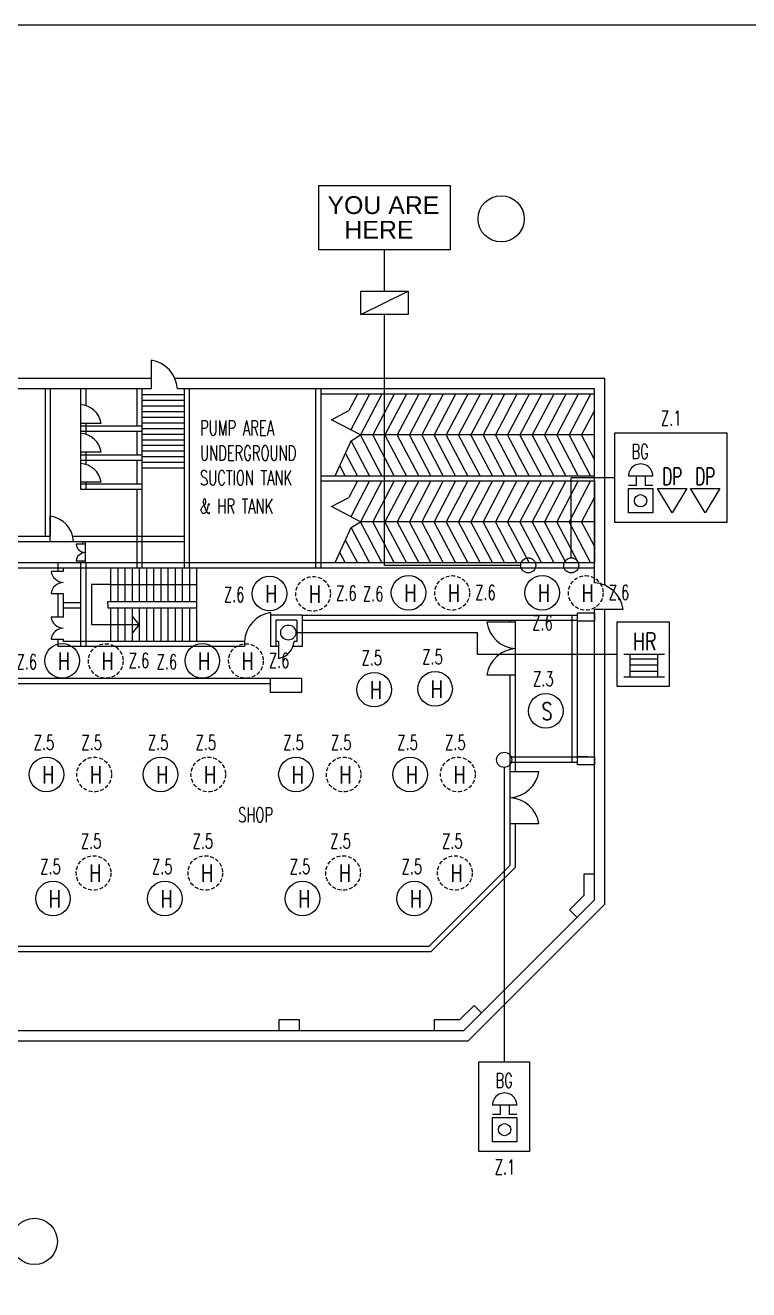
# Model space of a CAD drawing. Extents: x -212 to 1123, y -167 to 326.
# Drawn here: x 422.5 to 516.6, y 74 to 238.3 of the extents above; entities that cross this region are included whole.
import ezdxf

# ---------------------------------------------------------------- set-up
doc = ezdxf.new("R2010")
doc.units = 0
doc.linetypes.add('XREF-220102$0$DASHED', pattern=[0.75, 0.5, -0.25])
doc.layers.get('0').update_dxf_attribs({"linetype": 'CONTINUOUS'})
for name, color, linetype in [('FAPOINT', 1, 'CONTINUOUS'), ('FF_GRID_LINE', 8, 'CONTINUOUS'), ('MIMIC_SIZE', 7, 'CONTINUOUS'), ('NAMA_TEMPAT', 6, 'CONTINUOUS'), ('TEXT', 8, 'CONTINUOUS'), ('Z-VIEWPORT', 7, 'CONTINUOUS')]:
    doc.layers.add(name, color=color, linetype=linetype)
doc.styles.add('BADAI', font='romans.shx', dxfattribs={"width": 0.65})
doc.styles.add('PLOT02__REVB$0$NARROW', font='SIMPLEX', dxfattribs={"width": 0.75})
doc.styles.get("Standard").update_dxf_attribs({"font": 'arial.ttf'})

# ---------------------------------------------------------------- blocks, each defined once
blk = doc.blocks.new('D-433-1_MIMIC_SIZE_900_X_1')
at = {"layer": 'MIMIC_SIZE'}
blk.add_lwpolyline([(23.62, 73.07), (848.62, 73.07), (848.62, 458.07), (23.62, 458.07)], close=True, dxfattribs=at)

msp = doc.modelspace()

# ---------------------------------------------------------------- linework, layer by layer
at = {"color": 1, "linetype": 'BYBLOCK'}
msp.add_line((466.153, 200.722), (472.279, 203.771), dxfattribs=at)
msp.add_line((466.153, 200.722), (472.279, 203.771), dxfattribs=at)
at = {"color": 1}
for p, q in [((504.104, 179.708), (500.923, 179.711)), ((501.917, 179.71), (501.916, 178.517)), ((503.11, 179.709), (503.109, 178.516)), ((500.918, 174.939), (500.921, 178.121)), ((501.916, 178.517), (500.921, 178.518)), ((500.921, 178.121), (504.103, 178.117)), ((504.103, 178.515), (503.109, 178.516)), ((504.103, 178.117), (504.099, 174.936)), ((504.715, 178.115), (508.533, 178.126)), ((506.621, 174.939), (504.715, 178.115)), ((508.533, 178.126), (506.621, 174.939)), ((509.009, 178.115), (512.826, 178.126)), ((510.914, 174.939), (509.009, 178.115)), ((512.826, 178.126), (510.914, 174.939)), ((486.424, 97.956, 16734.629), (483.243, 97.959, 16734.629)), ((484.237, 97.958, 16734.629), (484.236, 96.765, 16734.629)), ((485.43, 97.957, 16734.629), (485.429, 96.764, 16734.629)), ((483.238, 93.187, 16734.629), (483.241, 96.368, 16734.629)), ((484.236, 96.765, 16734.629), (483.241, 96.766, 16734.629)), ((483.241, 96.368, 16734.629), (486.423, 96.365, 16734.629)), ((486.423, 96.763, 16734.629), (485.429, 96.764, 16734.629)), ((486.423, 96.365, 16734.629), (486.419, 93.184, 16734.629))]:
    msp.add_line(p, q, dxfattribs=at)
at = {"color": 1, "linetype": 'BYBLOCK'}
msp.add_lwpolyline([(477.749, 209.126), (460.683, 209.126), (460.683, 217.49), (477.749, 217.49)], close=True, dxfattribs=at)
at = {"color": 1}
for points in [[(499.163, 185.34), (513.724, 185.34), (513.724, 173.699), (499.163, 173.699)], [(499.484, 160.787), (506.232, 160.787), (506.232, 152.384), (499.484, 152.384)], [(481.483, 103.588), (488.074, 103.588), (488.074, 91.947), (481.483, 91.947)]]:
    msp.add_lwpolyline(points, close=True, dxfattribs=at)
for centre in [(502.51, 176.528), (484.83, 94.776, 16734.629)]:
    msp.add_circle(centre, 0.795, dxfattribs=at)
at = {"color": 1, "linetype": 'BYBLOCK'}
for centre, radius in [((487.907, 168.124), 0.982), ((493.493, 168.124), 0.982), ((454.272, 164.454, 7592.521), 2.25), ((472.351, 164.565, 7592.521), 2.25), ((489.719, 164.565, 7592.521), 2.25), ((456.706, 159.387), 0.982), ((427.314, 155.723, 7592.521), 2.25), ((445.532, 155.723, 7592.521), 2.25), ((467.883, 151.966, -7592.521), 2.25), ((475.785, 152.071, -7592.521), 2.25), ((490.188, 149.211, -7592.521), 2.25), ((425.265, 140.94, -7592.521), 2.25), ((440.103, 140.94, -7592.521), 2.25), ((457.704, 140.94, -7592.521), 2.25), ((472.543, 140.94, -7592.521), 2.25), ((484.779, 142.85), 0.982), ((426.116, 124.813), 2.25), ((440.645, 124.813), 2.25), ((458.555, 124.813), 2.25), ((473.085, 124.813), 2.25), ((423.695, 80.251), 3)]:
    msp.add_circle(centre, radius, dxfattribs=at)
at = {"color": 1, "linetype": 'XREF-220102$0$DASHED'}
for centre in [(459.933, 164.426, -7592.521), (478.013, 164.537, -7592.521), (495.38, 164.537, -7592.521), (432.976, 155.695, -7592.521), (451.194, 155.695, -7592.521), (431.468, 140.94, -7592.521), (446.307, 140.94, -7592.521), (463.908, 140.94, -7592.521), (478.747, 140.94, -7592.521), (431.39, 128.138), (445.92, 128.138), (463.83, 128.138), (478.359, 128.138)]:
    msp.add_circle(centre, 2.25, dxfattribs=at)
at = {"color": 1}
for centre in [(502.514, 179.71), (484.834, 97.957, 16734.629)]:
    msp.add_arc(centre, 1.591, 359.93967, 179.93967, dxfattribs=at)
at = {"layer": 'FAPOINT', "color": 1, "linetype": 'BYBLOCK'}
for p, q in [((500.351, 156.59, 16734.629), (505.609, 156.59, 16734.629)), ((501.134, 153.619, 16734.629), (501.134, 156.59, 16734.629)), ((504.759, 153.619, 16734.629), (504.759, 156.59, 16734.629)), ((501.134, 155.98, 16734.629), (504.759, 155.98, 16734.629)), ((501.134, 155.214, 16734.629), (504.759, 155.214, 16734.629)), ((500.351, 153.619, 16734.629), (505.609, 153.619, 16734.629)), ((501.134, 154.386, 16734.629), (504.759, 154.386, 16734.629))]:
    msp.add_line(p, q, dxfattribs=at)
at = {"layer": 'FF_GRID_LINE', "color": 1}
for p, q in [((504.099, 174.936), (500.918, 174.939)), ((486.419, 93.184, 16734.629), (483.238, 93.187, 16734.629))]:
    msp.add_line(p, q, dxfattribs=at)
at = {"layer": 'MIMIC_SIZE', "color": 1}
for p, q in [((469.216, 203.771), (469.216, 209.126)), ((469.216, 168.124), (469.216, 200.722)), ((493.493, 169.106), (493.493, 179.52)), ((499.163, 179.52, -16734.629), (493.493, 179.52)), ((486.925, 168.124), (469.216, 168.124)), ((457.688, 159.387), (481.245, 159.387)), ((481.245, 159.387), (481.245, 156.585)), ((481.245, 156.585), (499.484, 156.585)), ((484.779, 141.868), (484.779, 103.588))]:
    msp.add_line(p, q, dxfattribs=at)
at = {"layer": 'MIMIC_SIZE'}
for p, q in [((438.874, 194.785), (438.874, 191.051)), ((438.874, 192.418), (314.378, 192.418)), ((497.868, 192.418), (441.959, 192.418)), ((497.868, 165.529), (497.868, 192.418)), ((438.874, 191.051), (314.378, 191.051)), ((437.045, 191.051), (413.81, 191.051)), ((425.086, 191.051), (425.086, 171.916)), ((425.769, 191.051), (425.769, 171.916)), ((429.71, 191.051), (429.71, 178.022)), ((430.394, 191.051), (430.394, 188.879)), ((437.045, 186.267), (437.045, 191.051)), ((437.729, 167.815), (437.729, 191.051)), ((496.501, 191.051), (442.291, 191.051)), ((443.196, 167.815), (443.196, 191.051)), ((443.879, 167.815), (443.879, 191.051)), ((460.281, 167.815), (460.281, 191.051)), ((460.964, 167.815), (460.964, 191.051)), ((496.501, 165.86), (496.501, 191.051)), ((437.729, 190.319), (443.196, 190.319)), ((437.729, 189.586), (443.196, 189.586)), ((496.501, 190.367), (460.964, 190.367)), ((465.687, 190.367), (464.564, 188.24)), ((467.282, 190.367), (464.835, 185.73)), ((468.878, 190.367), (466.083, 185.071)), ((470.473, 190.367), (467.678, 185.071)), ((472.068, 190.367), (469.273, 185.071)), ((473.664, 190.367), (470.869, 185.071)), ((475.259, 190.367), (472.464, 185.071)), ((476.855, 190.367), (474.059, 185.071)), ((478.45, 190.367), (475.655, 185.071)), ((480.045, 190.367), (477.25, 185.071)), ((481.641, 190.367), (478.845, 185.071)), ((483.236, 190.367), (480.441, 185.071)), ((484.831, 190.367), (482.036, 185.071)), ((486.427, 190.367), (483.632, 185.071)), ((488.022, 190.367), (485.227, 185.071)), ((489.618, 190.367), (486.822, 185.071)), ((491.213, 190.367), (488.418, 185.071)), ((492.808, 190.367), (490.013, 185.071)), ((494.404, 190.367), (491.608, 185.071)), ((495.999, 190.367), (493.204, 185.071)), ((437.729, 188.854), (443.196, 188.854)), ((437.729, 188.122), (443.196, 188.122)), ((437.729, 187.39), (443.196, 187.39)), ((462.339, 187.047), (464.564, 188.24)), ((496.501, 188.263), (494.816, 185.071)), ((432.379, 186.563), (429.71, 186.563)), ((429.71, 186.267), (437.729, 186.267)), ((430.394, 186.563), (430.394, 185.155)), ((437.729, 186.658), (443.196, 186.658)), ((437.729, 185.925), (443.196, 185.925)), ((466.083, 185.071), (462.339, 187.047)), ((429.71, 185.584), (437.729, 185.584)), ((437.045, 182.486), (437.045, 185.584)), ((437.729, 185.193), (443.196, 185.193)), ((437.729, 184.461), (443.196, 184.461)), ((462.787, 179.775), (464.893, 184.302)), ((464.893, 184.302), (466.083, 185.071)), ((467.282, 179.775), (464.893, 184.302)), ((496.501, 185.071), (466.083, 185.071)), ((468.878, 179.775), (466.083, 185.071)), ((470.473, 179.775), (467.678, 185.071)), ((472.068, 179.775), (469.273, 185.071)), ((473.664, 179.775), (470.869, 185.071)), ((475.259, 179.775), (472.464, 185.071)), ((476.855, 179.775), (474.059, 185.071)), ((478.45, 179.775), (475.655, 185.071)), ((480.045, 179.775), (477.25, 185.071)), ((481.641, 179.775), (478.845, 185.071)), ((483.236, 179.775), (480.441, 185.071)), ((484.831, 179.775), (482.036, 185.071)), ((486.427, 179.775), (483.632, 185.071)), ((488.022, 179.775), (485.227, 185.071)), ((489.618, 179.775), (486.822, 185.071)), ((491.213, 179.775), (488.418, 185.071)), ((492.808, 179.775), (490.013, 185.071)), ((494.404, 179.775), (491.608, 185.071)), ((495.999, 179.775), (493.204, 185.071)), ((496.501, 181.88), (494.816, 185.071)), ((432.379, 182.839), (429.71, 182.839)), ((429.71, 182.486), (437.729, 182.486)), ((430.394, 182.839), (430.394, 181.24)), ((437.729, 183.729), (443.196, 183.729)), ((437.729, 182.997), (443.196, 182.997)), ((465.687, 179.775), (464.146, 182.695)), ((429.71, 181.803), (437.729, 181.803)), ((437.045, 178.706), (437.045, 181.803)), ((437.729, 182.265), (443.196, 182.265)), ((437.729, 181.532), (443.196, 181.532)), ((437.729, 180.8), (443.196, 180.8)), ((464.092, 179.775), (463.398, 181.088)), ((460.964, 179.775), (496.501, 179.775)), ((432.379, 178.924), (429.71, 178.924)), ((429.71, 178.706), (437.729, 178.706)), ((429.71, 178.022), (437.729, 178.022)), ((430.394, 178.924), (430.394, 178.022)), ((437.045, 167.815), (437.045, 178.022)), ((460.964, 179.091), (496.501, 179.091)), ((465.687, 179.091), (464.564, 176.964)), ((467.282, 179.091), (464.835, 174.454)), ((468.878, 179.091), (466.083, 173.795)), ((470.473, 179.091), (467.678, 173.795)), ((472.068, 179.091), (469.273, 173.795)), ((473.664, 179.091), (470.869, 173.795)), ((475.259, 179.091), (472.464, 173.795)), ((476.855, 179.091), (474.059, 173.795)), ((478.45, 179.091), (475.655, 173.795)), ((480.045, 179.091), (477.25, 173.795)), ((481.641, 179.091), (478.845, 173.795)), ((483.236, 179.091), (480.441, 173.795)), ((484.831, 179.091), (482.036, 173.795)), ((486.427, 179.091), (483.632, 173.795)), ((488.022, 179.091), (485.227, 173.795)), ((489.618, 179.091), (486.822, 173.795)), ((491.213, 179.091), (488.418, 173.795)), ((492.808, 179.091), (490.013, 173.795)), ((494.404, 179.091), (491.608, 173.795)), ((495.999, 179.091), (493.204, 173.795)), ((496.501, 179.091), (496.501, 168.499)), ((462.339, 175.771), (464.564, 176.964)), ((496.501, 176.987), (494.816, 173.795)), ((425.769, 171.232), (425.769, 174.535)), ((466.083, 173.795), (462.339, 175.771)), ((462.787, 168.499), (464.893, 173.026)), ((464.893, 173.026), (466.083, 173.795)), ((467.282, 168.499), (464.893, 173.026)), ((496.501, 173.795), (466.083, 173.795)), ((468.878, 168.499), (466.083, 173.795)), ((470.473, 168.499), (467.678, 173.795)), ((472.068, 168.499), (469.273, 173.795)), ((473.664, 168.499), (470.869, 173.795)), ((475.259, 168.499), (472.464, 173.795)), ((476.855, 168.499), (474.059, 173.795)), ((478.45, 168.499), (475.655, 173.795)), ((480.045, 168.499), (477.25, 173.795)), ((481.641, 168.499), (478.845, 173.795)), ((483.236, 168.499), (480.441, 173.795)), ((484.831, 168.499), (482.036, 173.795)), ((486.427, 168.499), (483.632, 173.795)), ((488.022, 168.499), (485.227, 173.795)), ((489.618, 168.499), (486.822, 173.795)), ((491.213, 168.499), (488.418, 173.795)), ((492.808, 168.499), (490.013, 173.795)), ((494.404, 168.499), (491.608, 173.795)), ((495.999, 168.499), (493.204, 173.795)), ((496.501, 170.604), (494.816, 173.795)), ((420.249, 171.916), (425.769, 171.916)), ((420.249, 171.232), (443.196, 171.232)), ((428.682, 171.916), (443.196, 171.916)), ((429.951, 171.232), (429.951, 170.865)), ((430.286, 171.232), (430.286, 168.499)), ((465.687, 168.499), (464.146, 171.419)), ((430.286, 170.865), (429.111, 170.865)), ((464.092, 168.499), (463.398, 169.812)), ((417.227, 168.499), (496.501, 168.499)), ((417.227, 167.815), (496.501, 167.815)), ((426.74, 168.499), (451.68, 168.499)), ((426.74, 168.499), (426.74, 167.341)), ((427.423, 167.815), (451.68, 167.815)), ((427.423, 167.815), (427.423, 167.341)), ((429.111, 168.713), (430.286, 168.713)), ((429.739, 157.564), (429.739, 168.499)), ((429.951, 168.713), (429.951, 168.499)), ((430.423, 157.564), (430.423, 168.499)), ((433.602, 167.815), (433.602, 163.442)), ((434.533, 167.815), (434.533, 163.442)), ((435.464, 167.815), (435.464, 163.442)), ((436.395, 167.815), (436.395, 163.442)), ((437.326, 167.815), (437.326, 163.442)), ((438.257, 167.815), (438.257, 163.442)), ((439.188, 167.815), (439.188, 163.442)), ((440.119, 167.815), (440.119, 163.442)), ((441.05, 167.815), (441.05, 163.442)), ((441.981, 167.815), (441.981, 163.442)), ((442.912, 167.815), (442.912, 163.442)), ((443.843, 167.815), (443.843, 163.442)), ((444.774, 167.815), (444.774, 158.248)), ((427.423, 167.341), (425.864, 167.341)), ((425.864, 164.488), (427.423, 164.488)), ((426.74, 164.488), (426.74, 161.389)), ((427.423, 164.488), (427.423, 161.389)), ((433.602, 165.628), (431.123, 165.628)), ((431.123, 165.628), (431.123, 160.435)), ((433.602, 165.628), (444.774, 165.628)), ((427.423, 163.28), (429.739, 163.28)), ((433.234, 163.032), (433.234, 163.442)), ((433.234, 163.442), (444.774, 163.442)), ((433.234, 163.032), (433.234, 162.622)), ((427.423, 161.389), (425.864, 161.389)), ((427.423, 162.597), (429.739, 162.597)), ((433.234, 162.622), (444.774, 162.622)), ((433.602, 162.622), (433.602, 158.248)), ((434.533, 162.622), (434.533, 158.248)), ((435.464, 162.622), (435.464, 158.248)), ((436.395, 162.622), (436.395, 158.248)), ((437.326, 160.435), (436.395, 161.553)), ((437.326, 162.622), (437.326, 158.248)), ((438.257, 162.622), (438.257, 158.248)), ((439.188, 162.622), (439.188, 158.248)), ((440.119, 162.622), (440.119, 158.248)), ((441.05, 162.622), (441.05, 158.248)), ((441.981, 162.622), (441.981, 158.248)), ((442.912, 162.622), (442.912, 158.248)), ((443.843, 162.622), (443.843, 158.248)), ((454.414, 161.982), (454.414, 158.248)), ((454.414, 161.982), (454.414, 158.248)), ((454.414, 161.665), (454.414, 157.564)), ((454.414, 161.665), (454.414, 157.564)), ((458.514, 161.665), (454.414, 161.665)), ((458.514, 161.665), (458.514, 157.564)), ((458.514, 161.665), (494.289, 161.665)), ((493.606, 142.558), (493.606, 161.665)), ((494.289, 142.196), (494.289, 161.924)), ((496.501, 161.924), (494.289, 161.924)), ((496.501, 124.644), (496.501, 162.443)), ((496.501, 162.443), (500.235, 162.443)), ((496.501, 161.924), (496.501, 160.879)), ((497.868, 124.078), (497.868, 162.443)), ((431.123, 160.435), (437.326, 160.435)), ((437.326, 160.435), (436.395, 159.316)), ((455.097, 160.981), (455.097, 157.564)), ((457.831, 160.981), (455.097, 160.981)), ((457.831, 160.981), (457.831, 158.248)), ((458.514, 160.981), (494.289, 160.981)), ((486.25, 160.722), (482.516, 160.722)), ((485.567, 160.722), (485.567, 160.981)), ((486.25, 160.722), (486.25, 160.981)), ((486.25, 141.342), (486.25, 160.722)), ((496.501, 160.879), (494.289, 160.879)), ((425.864, 158.535), (427.423, 158.535)), ((426.74, 158.535), (426.74, 157.564)), ((427.423, 158.535), (427.423, 158.248)), ((450.997, 158.248), (427.423, 158.248)), ((450.997, 158.248), (450.997, 157.564)), ((455.429, 158.248), (455.097, 158.248)), ((455.429, 158.248), (455.429, 156.037)), ((457.831, 158.248), (457.453, 158.248)), ((450.997, 157.564), (426.74, 157.564)), ((455.429, 157.564), (454.414, 157.564)), ((458.514, 157.564), (457.308, 157.564)), ((402.612, 153.464), (458.431, 153.464)), ((454.414, 151.586), (454.414, 153.464)), ((454.414, 153.464), (458.431, 153.464)), ((458.431, 153.464), (458.431, 151.586)), ((482.516, 153.888), (486.25, 153.888)), ((485.567, 129.173), (485.567, 153.888)), ((419.519, 152.781), (454.414, 152.781)), ((458.431, 151.586), (454.414, 151.586)), ((485.567, 143.242), (496.501, 143.242)), ((495.656, 143.242), (494.289, 143.242)), ((496.501, 143.242), (496.501, 142.196)), ((485.567, 142.558), (494.289, 142.558)), ((496.501, 142.196), (494.289, 142.196)), ((485.567, 141.342), (489.3, 141.342)), ((489.3, 134.508), (485.567, 134.508)), ((486.25, 131.899), (486.25, 134.508)), ((486.25, 128.89), (486.25, 131.899)), ((485.567, 129.173), (475.004, 118.611)), ((486.25, 128.89), (475.287, 117.927)), ((495.136, 127.999), (495.136, 125.212)), ((496.503, 127.999), (495.136, 127.999)), ((495.136, 125.212), (493.266, 123.342)), ((496.501, 124.644), (479.533, 107.676)), ((497.868, 124.078), (480.099, 106.31)), ((494.232, 122.375), (493.266, 123.342)), ((406.976, 118.611), (475.004, 118.611)), ((406.292, 117.927), (475.287, 117.927)), ((480.857, 110.933), (478.969, 109.045)), ((480.857, 110.933), (481.824, 109.967)), ((458.175, 109.043), (455.467, 109.043)), ((455.467, 109.043), (455.467, 107.676)), ((458.175, 107.676), (458.175, 109.043)), ((478.969, 109.045), (475.654, 109.045)), ((475.654, 109.045), (475.654, 107.678)), ((323.484, 107.676), (479.533, 107.676)), ((455.467, 107.676), (458.175, 107.676)), ((322.918, 106.31), (480.099, 106.31))]:
    msp.add_line(p, q, dxfattribs=at)
for centre, radius, start, end in [((438.268, 190.8), 4.031, 3.56927, 81.35583), ((429.531, 186.13), 2.881, 8.64417, 86.43073), ((429.531, 182.406), 2.881, 8.64417, 86.43073), ((429.531, 178.491), 2.881, 8.64417, 86.43073), ((425.233, 171.01), 3.565, 3.56927, 81.35583), ((430.365, 171.056), 1.269, 188.64417, 266.43073), ((430.365, 168.523), 1.269, 93.56927, 171.35583), ((427.528, 167.594), 1.683, 188.64417, 266.43073), ((427.528, 164.235), 1.683, 93.56927, 171.35583), ((496.25, 161.838), 4.031, 8.64417, 86.43073), ((427.528, 161.642), 1.683, 188.64417, 266.43073), ((455.02, 157.997), 4.031, 98.64417, 176.43073), ((427.528, 158.282), 1.683, 93.56927, 171.35583), ((486.501, 161.328), 4.031, 188.64417, 266.43073), ((455.07, 158.396), 2.387, 278.64417, 356.43073), ((486.501, 153.282), 4.031, 93.56927, 171.35583), ((485.316, 141.947), 4.031, 273.56927, 351.35583), ((485.316, 133.902), 4.031, 8.64417, 86.43073)]:
    msp.add_arc(centre, radius, start, end, dxfattribs=at)
at = {"layer": 'NAMA_TEMPAT', "color": 1, "linetype": 'BYBLOCK'}
msp.add_lwpolyline([(466.153, 200.722), (466.153, 203.771), (472.279, 203.771), (472.279, 200.722)], close=True, dxfattribs=at)
msp.add_lwpolyline([(466.153, 200.722), (466.153, 203.771), (472.279, 203.771), (472.279, 200.722)], close=True, dxfattribs=at)
at = {"layer": 'Z-VIEWPORT', "color": 3, "linetype": 'BYBLOCK'}
msp.add_circle((484.379, 213.171), 3, dxfattribs=at)

# ---------------------------------------------------------------- block references
at = {"layer": 'MIMIC_SIZE'}
msp.add_blockref('D-433-1_MIMIC_SIZE_900_X_1', (254.506, -219.745), dxfattribs=at)

# ---------------------------------------------------------------- texts
at = {"color": 1}
for s, p in [('YOU ARE', (461.803, 213.794)), ('HERE', (464.008, 210.594))]:
    msp.add_text(s, height=2.3134, dxfattribs=at).set_placement(p)
at = {"color": 1, "linetype": 'BYBLOCK', "style": 'PLOT02__REVB$0$NARROW', "width": 0.75}
for s, height, p in [('H', 2.255, (453.713, 163.285, 15185.043)), ('H', 2.255, (459.374, 163.257)), ('H', 2.255, (471.793, 163.395, 15185.043)), ('H', 2.255, (477.454, 163.367)), ('H', 2.255, (489.16, 163.395, 15185.043)), ('H', 2.255, (494.821, 163.367)), ('HR', 2.2387, (501.5, 157.116, 16734.706)), ('H', 2.255, (426.756, 154.554, 15185.043)), ('H', 2.255, (432.417, 154.525)), ('H', 2.255, (444.974, 154.554, 15185.043)), ('H', 2.255, (450.635, 154.525)), ('H', 2.255, (467.325, 150.796)), ('H', 2.255, (475.227, 150.902)), ('S', 2.255, (489.63, 148.041)), ('H', 2.255, (424.706, 139.771)), ('H', 2.255, (430.91, 139.771)), ('H', 2.255, (439.545, 139.771)), ('H', 2.255, (445.748, 139.771)), ('H', 2.255, (457.145, 139.771)), ('H', 2.255, (463.349, 139.771)), ('H', 2.255, (471.984, 139.771)), ('H', 2.255, (478.188, 139.771)), ('H', 2.255, (430.832, 126.968, 7592.521)), ('H', 2.255, (445.361, 126.968, 7592.521)), ('H', 2.255, (463.271, 126.968, 7592.521)), ('H', 2.255, (477.801, 126.968, 7592.521)), ('H', 2.255, (425.557, 123.643, 7592.521)), ('H', 2.255, (440.087, 123.643, 7592.521)), ('H', 2.255, (457.997, 123.643, 7592.521)), ('H', 2.255, (472.526, 123.643, 7592.521))]:
    msp.add_text(s, height=height, dxfattribs=at).set_placement(p)
at = {"layer": 'TEXT', "color": 1, "style": 'BADAI', "width": 0.65}
for s, height, p in [('Z.1', 1.9203, (505.161, 186.298, -16734.629)), ('BG', 1.9203, (501.326, 181.952)), ('DP', 2.2157, (505.348, 178.583)), ('DP', 2.2157, (509.641, 178.583)), ('Z.6', 1.9203, (448.328, 163.355, 5105.718)), ('Z.6', 1.9203, (462.921, 163.539)), ('Z.6', 1.9203, (466.408, 163.465, 5105.718)), ('Z.6', 1.9203, (481.001, 163.65)), ('Z.6', 1.9203, (498.368, 163.65)), ('Z.6', 1.9203, (488.431, 159.694)), ('Z.6', 1.9203, (421.371, 154.624, 5105.718)), ('Z.6', 1.9203, (435.964, 154.808)), ('Z.6', 1.9203, (439.589, 154.624, 5105.718)), ('Z.6', 1.9203, (454.182, 154.808)), ('Z.5', 1.9203, (466.223, 155.156, -10079.325)), ('Z.5', 1.9203, (474.125, 155.261, -10079.325)), ('Z.3', 1.9203, (488.528, 152.401, -10079.325)), ('Z.5', 1.9203, (423.604, 144.13, -10079.325)), ('Z.5', 1.9203, (429.808, 144.13, -10079.325)), ('Z.5', 1.9203, (438.443, 144.13, -10079.325)), ('Z.5', 1.9203, (444.647, 144.13, -10079.325)), ('Z.5', 1.9203, (456.044, 144.13, -10079.325)), ('Z.5', 1.9203, (462.248, 144.13, -10079.325)), ('Z.5', 1.9203, (470.883, 144.13, -10079.325)), ('Z.5', 1.9203, (477.086, 144.13, -10079.325)), ('Z.5', 1.9203, (429.73, 131.328, -2486.804)), ('Z.5', 1.9203, (444.26, 131.328, -2486.804)), ('Z.5', 1.9203, (462.17, 131.328, -2486.804)), ('Z.5', 1.9203, (476.699, 131.328, -2486.804)), ('Z.5', 1.9203, (424.456, 128.003, -2486.804)), ('Z.5', 1.9203, (438.985, 128.003, -2486.804)), ('Z.5', 1.9203, (456.895, 128.003, -2486.804)), ('Z.5', 1.9203, (471.425, 128.003, -2486.804)), ('BG', 1.9203, (483.646, 100.2, 16734.629)), ('Z.1', 1.9203, (483.545, 88.967))]:
    msp.add_text(s, height=height, dxfattribs=at).set_placement(p)
at = {"layer": 'TEXT', "color": 0, "style": 'BADAI', "width": 0.65}
for s, p in [('PUMP AREA', (445.233, 185.019)), ('UNDERGROUND ', (445.233, 181.767)), ('SUCTION TANK', (445.233, 178.541)), ('& HR TANK', (445.233, 174.855)), ('SHOP', (450.188, 134.75))]:
    msp.add_text(s, height=1.9203, dxfattribs=at).set_placement(p)

doc.saveas('drawing.dxf')
